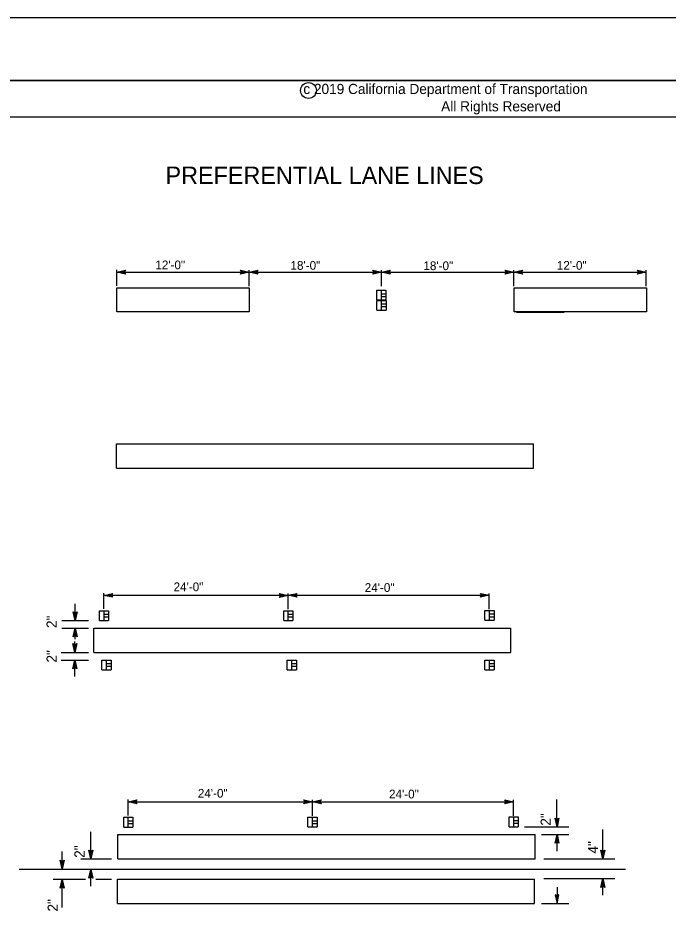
# Model space of a CAD drawing. Extents: x -893 to 867, y -474 to 712.
# Drawn here: x -366 to 81, y 99 to 712 of the extents above; entities that cross this region are included whole.
import ezdxf

# ---------------------------------------------------------------- set-up
doc = ezdxf.new("R2010")
doc.units = 0
for name, color, linetype in [('10 Sheet Format', 7, 'Continuous'), ('56 Stage 3 Anno', 7, 'Continuous'), ('57 Undefined', 7, 'Continuous'), ('60 Nongeo Data', 7, 'Continuous')]:
    doc.layers.add(name, color=color, linetype=linetype)

msp = doc.modelspace()

# ---------------------------------------------------------------- linework, layer by layer
at = {"layer": '10 Sheet Format'}
for p, q in [((-863.45, 668.96), (836.55, 668.96)), ((-813.45, 643.96), (811.55, 643.96))]:
    msp.add_line(p, q, dxfattribs=at)
for points in [[(-893.45, -474.04), (866.55, -474.04), (866.55, 711.96), (-893.45, 711.96)], [(-863.45, -431.04), (836.55, -431.04), (836.55, 668.96), (-863.45, 668.96)]]:
    msp.add_lwpolyline(points, close=True, dxfattribs=at)
msp.add_circle((-166.15, 662.07), 5.42, dxfattribs=at)
at = {"layer": '56 Stage 3 Anno'}
for p, q in [((-297.75, 528.05), (-297.75, 539)), ((-297.75, 537.38), (65.67, 537.38)), ((-297.73, 537.35), (-291.73, 538.68)), ((-291.73, 536.01), (-297.73, 537.35)), ((-297.73, 537.35), (-297.73, 537.35)), ((-291.95, 536.37), (-296.35, 537.35)), ((-296.34, 537.36), (-291.97, 538.33)), ((-294.97, 537.35), (-292.15, 537.98)), ((-292.18, 536.73), (-294.97, 537.35)), ((-293.59, 537.35), (-292.38, 537.62)), ((-292.36, 537.08), (-293.59, 537.35)), ((-291.73, 538.68), (-292.53, 537.35)), ((-292.53, 537.35), (-291.73, 536.01)), ((-291.73, 538.68), (-291.73, 538.68)), ((-291.73, 536.01), (-291.73, 536.01)), ((-212.16, 537.36), (-212.96, 538.7)), ((-212.96, 538.7), (-212.96, 538.7)), ((-212.96, 538.7), (-206.96, 537.36)), ((-206.96, 537.36), (-212.96, 536.03)), ((-212.96, 536.03), (-212.16, 537.36)), ((-212.96, 536.03), (-212.96, 536.03)), ((-212.75, 538.35), (-208.34, 537.36)), ((-208.35, 537.36), (-212.73, 536.39)), ((-209.72, 537.36), (-212.55, 536.74)), ((-212.51, 537.99), (-209.72, 537.36)), ((-212.34, 537.64), (-211.11, 537.37)), ((-211.11, 537.37), (-212.32, 537.1)), ((-206.98, 537.38), (-200.98, 538.7)), ((-200.98, 536.04), (-206.98, 537.38)), ((-206.98, 537.38), (-206.98, 537.38)), ((-206.97, 527.75), (-206.97, 538.69)), ((-206.96, 537.36), (-206.96, 537.36)), ((-201.19, 536.39), (-205.6, 537.37)), ((-205.59, 537.38), (-201.21, 538.35)), ((-204.21, 537.37), (-201.39, 538)), ((-201.43, 536.75), (-204.21, 537.37)), ((-202.83, 537.37), (-201.62, 537.64)), ((-201.6, 537.1), (-202.83, 537.37)), ((-200.98, 538.7), (-201.78, 537.38)), ((-201.78, 537.38), (-200.98, 536.04)), ((-200.98, 538.7), (-200.98, 538.7)), ((-200.98, 536.04), (-200.98, 536.04)), ((-121.28, 537.38), (-122.08, 538.71)), ((-122.08, 538.71), (-122.08, 538.71)), ((-122.08, 538.71), (-116.08, 537.38)), ((-116.08, 537.38), (-122.08, 536.05)), ((-122.08, 536.05), (-121.28, 537.38)), ((-122.08, 536.05), (-122.08, 536.05)), ((-121.86, 538.36), (-117.46, 537.38)), ((-117.47, 537.37), (-121.84, 536.4)), ((-118.84, 537.38), (-121.67, 536.75)), ((-121.63, 538), (-118.84, 537.38)), ((-121.45, 537.65), (-120.22, 537.38)), ((-120.22, 537.38), (-121.43, 537.11)), ((-116.1, 537.38), (-110.1, 538.7)), ((-110.1, 536.04), (-116.1, 537.38)), ((-116.1, 537.38), (-116.1, 537.38)), ((-116.09, 527.75), (-116.09, 538.69)), ((-116.08, 537.38), (-116.08, 537.38)), ((-110.32, 536.39), (-114.72, 537.37)), ((-114.71, 537.38), (-110.34, 538.35)), ((-113.34, 537.37), (-110.51, 538)), ((-110.55, 536.75), (-113.34, 537.37)), ((-111.96, 537.37), (-110.75, 537.64)), ((-110.73, 537.1), (-111.96, 537.37)), ((-110.1, 538.7), (-110.9, 537.38)), ((-110.9, 537.38), (-110.1, 536.04)), ((-110.1, 538.7), (-110.1, 538.7)), ((-110.1, 536.04), (-110.1, 536.04)), ((-30.39, 537.38), (-31.19, 538.71)), ((-31.19, 538.71), (-31.19, 538.71)), ((-31.19, 538.71), (-25.19, 537.38)), ((-25.19, 537.38), (-31.19, 536.05)), ((-31.19, 536.05), (-30.39, 537.38)), ((-31.19, 536.05), (-31.19, 536.05)), ((-30.97, 538.36), (-26.57, 537.38)), ((-26.58, 537.37), (-30.96, 536.4)), ((-27.95, 537.38), (-30.78, 536.75)), ((-30.74, 538), (-27.95, 537.38)), ((-30.56, 537.65), (-29.33, 537.38)), ((-29.33, 537.38), (-30.54, 537.11)), ((-25.21, 537.38), (-19.21, 538.7)), ((-25.21, 527.75), (-25.21, 538.69)), ((-19.21, 536.04), (-25.21, 537.38)), ((-25.21, 537.38), (-25.21, 537.38)), ((-25.19, 537.38), (-25.19, 537.38)), ((-19.43, 536.39), (-23.83, 537.37)), ((-23.82, 537.38), (-19.45, 538.35)), ((-22.45, 537.37), (-19.62, 538)), ((-19.66, 536.75), (-22.45, 537.37)), ((-21.07, 537.37), (-19.86, 537.64)), ((-19.84, 537.1), (-21.07, 537.37)), ((-19.21, 538.7), (-20.01, 537.38)), ((-20.01, 537.38), (-19.21, 536.04)), ((-19.21, 538.7), (-19.21, 538.7)), ((-19.21, 536.04), (-19.21, 536.04)), ((60.48, 537.38), (59.68, 538.71)), ((59.68, 538.71), (59.68, 538.71)), ((59.68, 538.71), (65.68, 537.38)), ((65.68, 537.38), (59.68, 536.05)), ((59.68, 536.05), (60.48, 537.38)), ((59.68, 536.05), (59.68, 536.05)), ((59.89, 538.36), (64.3, 537.38)), ((64.29, 537.37), (59.91, 536.4)), ((62.92, 537.38), (60.09, 536.75)), ((60.13, 538), (62.92, 537.38)), ((60.3, 537.65), (61.53, 537.38)), ((61.53, 537.38), (60.32, 537.11)), ((65.67, 527.75), (65.67, 538.69)), ((65.68, 537.38), (65.68, 537.38)), ((-23.23, 510.02), (9.33, 510.02)), ((-306.65, 306.21), (-306.65, 317.16)), ((-306.63, 315.56), (-300.63, 316.89)), ((-300.63, 314.22), (-306.63, 315.56)), ((-306.63, 315.56), (-306.63, 315.56)), ((-306.34, 315.61), (-42.16, 315.61)), ((-300.85, 314.57), (-305.25, 315.56)), ((-305.24, 315.56), (-300.87, 316.53)), ((-303.87, 315.55), (-301.05, 316.18)), ((-301.08, 314.93), (-303.87, 315.55)), ((-302.49, 315.55), (-301.28, 315.82)), ((-301.26, 315.28), (-302.49, 315.55)), ((-300.63, 316.89), (-301.43, 315.56)), ((-301.43, 315.56), (-300.63, 314.22)), ((-300.63, 316.89), (-300.63, 316.89)), ((-300.63, 314.22), (-300.63, 314.22)), ((-185.34, 315.51), (-186.14, 316.85)), ((-186.14, 316.85), (-186.14, 316.85)), ((-186.14, 316.85), (-180.14, 315.51)), ((-180.14, 315.51), (-186.14, 314.18)), ((-186.14, 314.18), (-185.34, 315.51)), ((-186.14, 314.18), (-186.14, 314.18)), ((-185.92, 316.49), (-181.52, 315.51)), ((-181.53, 315.51), (-185.91, 314.54)), ((-182.9, 315.51), (-185.73, 314.89)), ((-185.69, 316.14), (-182.9, 315.51)), ((-185.51, 315.79), (-184.29, 315.51)), ((-184.29, 315.51), (-185.49, 315.25)), ((-180.14, 315.51), (-180.14, 315.51)), ((-180.11, 315.6), (-174.11, 316.93)), ((-174.11, 314.26), (-180.11, 315.6)), ((-180.11, 315.6), (-180.11, 315.6)), ((-180.1, 305.97), (-180.1, 316.91)), ((-174.33, 314.61), (-178.73, 315.59)), ((-178.72, 315.6), (-174.35, 316.57)), ((-177.35, 315.59), (-174.53, 316.22)), ((-174.56, 314.97), (-177.35, 315.59)), ((-175.97, 315.59), (-174.76, 315.86)), ((-174.74, 315.32), (-175.97, 315.59)), ((-174.11, 316.93), (-174.91, 315.6)), ((-174.91, 315.6), (-174.11, 314.26)), ((-174.11, 316.93), (-174.11, 316.93)), ((-174.11, 314.26), (-174.11, 314.26)), ((-47.22, 315.6), (-48.02, 316.94)), ((-48.02, 316.94), (-48.02, 316.94)), ((-48.02, 316.94), (-42.02, 315.6)), ((-42.02, 315.6), (-48.02, 314.27)), ((-48.02, 314.27), (-47.22, 315.6)), ((-48.02, 314.27), (-48.02, 314.27)), ((-47.8, 316.58), (-43.4, 315.6)), ((-43.41, 315.59), (-47.78, 314.62)), ((-44.78, 315.6), (-47.6, 314.97)), ((-47.57, 316.22), (-44.78, 315.6)), ((-47.39, 315.87), (-46.16, 315.6)), ((-46.16, 315.6), (-47.37, 315.33)), ((-42.03, 305.97), (-42.03, 316.91)), ((-42.02, 315.6), (-42.02, 315.6)), ((-326.38, 298.37), (-326.38, 309.72)), ((-326.36, 298.28), (-327.69, 304.28)), ((-327.69, 304.28), (-327.69, 304.28)), ((-327.69, 304.28), (-326.36, 303.48)), ((-326.37, 299.67), (-327.33, 304.04)), ((-326.36, 301.04), (-326.99, 303.86)), ((-326.36, 302.42), (-326.63, 303.63)), ((-326.36, 303.48), (-325.02, 304.28)), ((-325.02, 304.28), (-326.36, 298.28)), ((-325.38, 304.06), (-326.36, 299.66)), ((-325.74, 303.83), (-326.36, 301.04)), ((-326.08, 303.65), (-326.36, 302.42)), ((-325.02, 304.28), (-325.02, 304.28)), ((-335.43, 298.28), (-317.3, 298.28)), ((-326.36, 298.28), (-326.36, 298.28)), ((-335.43, 293.1), (-317.3, 293.1)), ((-327.7, 287.1), (-326.36, 293.1)), ((-327.35, 287.32), (-326.36, 291.72)), ((-326.99, 287.55), (-326.36, 290.34)), ((-326.64, 287.73), (-326.37, 288.95)), ((-326.37, 288.95), (-326.1, 287.75)), ((-326.36, 293.1), (-326.36, 293.1)), ((-326.36, 293.1), (-325.03, 287.1)), ((-326.36, 285.58), (-326.36, 293.1)), ((-326.36, 291.71), (-325.39, 287.33)), ((-326.36, 290.34), (-325.74, 287.51)), ((-326.64, 276.43), (-327.97, 282.43)), ((-327.97, 282.43), (-327.97, 282.43)), ((-327.97, 282.43), (-326.64, 281.63)), ((-326.36, 287.9), (-327.7, 287.1)), ((-327.7, 287.1), (-327.7, 287.1)), ((-326.64, 277.82), (-327.61, 282.2)), ((-326.64, 276.43), (-326.64, 283.83)), ((-326.64, 281.63), (-325.3, 282.43)), ((-325.3, 282.43), (-326.64, 276.43)), ((-325.65, 282.22), (-326.64, 277.81)), ((-325.03, 287.1), (-326.36, 287.9)), ((-325.3, 282.43), (-325.3, 282.43)), ((-325.03, 287.1), (-325.03, 287.1)), ((-335.98, 276.43), (-317.3, 276.43)), ((-326.63, 279.19), (-327.26, 282.02)), ((-326.63, 280.58), (-326.9, 281.78)), ((-326.64, 276.43), (-326.64, 276.43)), ((-326.01, 281.98), (-326.63, 279.19)), ((-326.36, 281.81), (-326.63, 280.58)), ((-335.98, 271.16), (-317.3, 271.16)), ((-327.98, 265.16), (-326.64, 271.16)), ((-326.64, 259.81), (-326.64, 271.16)), ((-326.64, 271.16), (-326.64, 271.16)), ((-326.64, 271.16), (-325.31, 265.16)), ((-326.64, 265.96), (-327.98, 265.16)), ((-327.98, 265.16), (-327.98, 265.16)), ((-327.62, 265.38), (-326.64, 269.78)), ((-327.26, 265.61), (-326.64, 268.4)), ((-326.91, 265.79), (-326.64, 267.02)), ((-326.64, 268.4), (-326.01, 265.57)), ((-326.64, 267.02), (-326.37, 265.81)), ((-325.31, 265.16), (-326.64, 265.96)), ((-326.63, 269.77), (-325.67, 265.39)), ((-325.31, 265.16), (-325.31, 265.16)), ((-289.98, 164.48), (-289.98, 175.43)), ((-289.96, 173.83), (-283.96, 175.16)), ((-283.96, 172.49), (-289.96, 173.83)), ((-289.96, 173.83), (-289.96, 173.83)), ((-289.67, 173.88), (-25.49, 173.88)), ((-284.18, 172.84), (-288.58, 173.83)), ((-288.57, 173.83), (-284.19, 174.8)), ((-287.2, 173.82), (-284.37, 174.45)), ((-284.41, 173.2), (-287.2, 173.82)), ((-285.82, 173.82), (-284.61, 174.09)), ((-284.59, 173.55), (-285.82, 173.82)), ((-283.96, 175.16), (-284.76, 173.83)), ((-284.76, 173.83), (-283.96, 172.49)), ((-283.96, 175.16), (-283.96, 175.16)), ((-283.96, 172.49), (-283.96, 172.49)), ((-168.67, 173.78), (-169.47, 175.12)), ((-169.47, 175.12), (-169.47, 175.12)), ((-169.47, 175.12), (-163.47, 173.78)), ((-163.47, 173.78), (-169.47, 172.45)), ((-169.47, 172.45), (-168.67, 173.78)), ((-169.47, 172.45), (-169.47, 172.45)), ((-169.25, 174.76), (-164.85, 173.78)), ((-164.86, 173.78), (-169.23, 172.81)), ((-166.23, 173.78), (-169.05, 173.16)), ((-169.02, 174.4), (-166.23, 173.78)), ((-168.84, 174.06), (-167.61, 173.78)), ((-167.61, 173.78), (-168.82, 173.52)), ((-163.47, 173.78), (-163.47, 173.78)), ((-163.44, 173.87), (-157.44, 175.2)), ((-157.44, 172.53), (-163.44, 173.87)), ((-163.44, 173.87), (-163.44, 173.87)), ((-163.43, 164.24), (-163.43, 175.18)), ((-157.66, 172.88), (-162.06, 173.86)), ((-162.05, 173.87), (-157.67, 174.84)), ((-160.68, 173.86), (-157.85, 174.49)), ((-157.89, 173.24), (-160.68, 173.86)), ((-159.3, 173.86), (-158.09, 174.13)), ((-158.07, 173.59), (-159.3, 173.86)), ((-157.44, 175.2), (-158.24, 173.87)), ((-158.24, 173.87), (-157.44, 172.53)), ((-157.44, 175.2), (-157.44, 175.2)), ((-157.44, 172.53), (-157.44, 172.53)), ((-30.54, 173.87), (-31.34, 175.21)), ((-31.34, 175.21), (-31.34, 175.21)), ((-31.34, 175.21), (-25.34, 173.87)), ((-25.34, 173.87), (-31.34, 172.54)), ((-31.34, 172.54), (-30.54, 173.87)), ((-31.34, 172.54), (-31.34, 172.54)), ((-31.13, 174.85), (-26.72, 173.87)), ((-26.73, 173.86), (-31.11, 172.89)), ((-28.1, 173.87), (-30.93, 173.24)), ((-30.89, 174.49), (-28.1, 173.87)), ((-30.72, 174.14), (-29.49, 173.87)), ((-29.49, 173.87), (-30.69, 173.6)), ((-25.35, 164.24), (-25.35, 175.18)), ((-25.34, 173.87), (-25.34, 173.87)), ((4.45, 156.81), (4.45, 175.4)), ((4.47, 156.72), (3.14, 162.72)), ((3.14, 162.72), (3.14, 162.72)), ((3.14, 162.72), (4.47, 161.92)), ((4.47, 158.11), (3.5, 162.48)), ((4.47, 159.48), (3.85, 162.3)), ((4.48, 160.86), (4.21, 162.07)), ((4.47, 161.92), (5.81, 162.72)), ((5.81, 162.72), (4.47, 156.72)), ((5.46, 162.5), (4.47, 158.1)), ((5.1, 162.27), (4.47, 159.48)), ((4.75, 162.09), (4.48, 160.86)), ((5.81, 162.72), (5.81, 162.72)), ((-315.62, 134.75), (-315.62, 153.34)), ((-17.92, 156.75), (12.68, 156.75)), ((4.47, 156.72), (4.47, 156.72)), ((35.9, 134.82), (35.9, 154.92)), ((-6.18, 151.37), (12.68, 151.37)), ((3.13, 145.35), (4.47, 151.35)), ((3.49, 145.57), (4.47, 149.97)), ((3.85, 145.8), (4.47, 148.59)), ((4.19, 145.98), (4.47, 147.21)), ((4.47, 140), (4.47, 151.35)), ((4.47, 151.35), (4.47, 151.35)), ((4.47, 151.35), (5.8, 145.35)), ((4.47, 148.59), (5.1, 145.77)), ((4.47, 147.21), (4.74, 146)), ((4.48, 149.96), (5.44, 145.59)), ((4.47, 146.15), (3.13, 145.35)), ((3.13, 145.35), (3.13, 145.35)), ((5.8, 145.35), (4.47, 146.15)), ((5.8, 145.35), (5.8, 145.35)), ((-335.4, 127.87), (-335.4, 139.65)), ((-315.6, 134.66), (-316.93, 140.66)), ((-316.93, 140.66), (-316.93, 140.66)), ((-316.93, 140.66), (-315.6, 139.86)), ((-315.6, 136.05), (-316.57, 140.43)), ((-315.6, 137.43), (-316.22, 140.25)), ((-315.6, 138.81), (-315.87, 140.02)), ((-315.6, 139.86), (-314.26, 140.66)), ((-314.26, 140.66), (-315.6, 134.66)), ((-314.62, 140.45), (-315.6, 136.04)), ((-314.98, 140.21), (-315.6, 137.43)), ((-315.32, 140.04), (-315.6, 138.81)), ((-314.26, 140.66), (-314.26, 140.66)), ((35.93, 134.73), (34.6, 140.73)), ((34.6, 140.73), (34.6, 140.73)), ((34.6, 140.73), (35.93, 139.93)), ((35.92, 136.12), (34.96, 140.5)), ((35.93, 137.49), (35.3, 140.32)), ((35.93, 138.87), (35.66, 140.08)), ((35.93, 139.93), (37.27, 140.73)), ((37.27, 140.73), (35.93, 134.73)), ((36.91, 140.51), (35.93, 136.11)), ((36.55, 140.28), (35.93, 137.49)), ((36.2, 140.1), (35.93, 138.87)), ((37.27, 140.73), (37.27, 140.73)), ((-335.37, 127.78), (-336.7, 133.78)), ((-336.7, 133.78), (-336.7, 133.78)), ((-336.7, 133.78), (-335.37, 132.98)), ((-335.38, 129.17), (-336.34, 133.55)), ((-335.37, 130.54), (-336, 133.37)), ((-335.37, 131.92), (-335.64, 133.13)), ((-335.37, 132.98), (-334.03, 133.78)), ((-334.03, 133.78), (-335.37, 127.78)), ((-334.39, 133.56), (-335.37, 129.16)), ((-334.75, 133.33), (-335.37, 130.54)), ((-335.1, 133.15), (-335.37, 131.92)), ((-334.03, 133.78), (-334.03, 133.78)), ((-322.43, 134.7), (-301.43, 134.7)), ((-315.6, 134.66), (-315.6, 134.66)), ((-4.51, 134.77), (44.13, 134.77)), ((35.93, 134.73), (35.93, 134.73)), ((-335.37, 127.78), (-335.37, 127.78)), ((-316.94, 121.33), (-315.6, 127.33)), ((-316.58, 121.55), (-315.6, 125.95)), ((-316.23, 121.78), (-315.6, 124.57)), ((-315.88, 121.96), (-315.6, 123.19)), ((-315.6, 115.98), (-315.6, 127.33)), ((-315.6, 127.33), (-315.6, 127.33)), ((-315.6, 127.33), (-314.27, 121.33)), ((-315.6, 125.94), (-314.63, 121.57)), ((-315.6, 124.57), (-314.98, 121.75)), ((-315.6, 123.19), (-315.34, 121.98)), ((-341.46, 120.8), (-319.26, 120.8)), ((-336.71, 114.45), (-335.37, 120.45)), ((-336.36, 114.67), (-335.37, 119.07)), ((-336, 114.9), (-335.38, 117.69)), ((-335.38, 117.69), (-334.75, 114.86)), ((-335.37, 101.31), (-335.37, 120.45)), ((-335.37, 120.45), (-335.37, 120.45)), ((-335.37, 120.45), (-334.04, 114.45)), ((-335.37, 119.06), (-334.4, 114.69)), ((-315.6, 122.13), (-316.94, 121.33)), ((-316.94, 121.33), (-316.94, 121.33)), ((-314.27, 121.33), (-315.6, 122.13)), ((-314.27, 121.33), (-314.27, 121.33)), ((-312.25, 120.8), (-301.43, 120.8)), ((-4.51, 121.15), (44.13, 121.15)), ((34.59, 115.13), (35.93, 121.13)), ((34.94, 115.35), (35.93, 119.75)), ((35.3, 115.58), (35.92, 118.37)), ((35.65, 115.76), (35.92, 116.99)), ((35.92, 118.37), (36.55, 115.54)), ((35.92, 116.99), (36.19, 115.78)), ((35.93, 109.78), (35.93, 121.13)), ((35.93, 121.13), (35.93, 121.13)), ((35.93, 121.13), (37.26, 115.13)), ((35.93, 119.74), (36.9, 115.37)), ((-335.37, 115.25), (-336.71, 114.45)), ((-336.71, 114.45), (-336.71, 114.45)), ((-335.65, 115.08), (-335.38, 116.31)), ((-335.38, 116.31), (-335.11, 115.1)), ((-334.04, 114.45), (-335.37, 115.25)), ((-334.04, 114.45), (-334.04, 114.45)), ((4.47, 115.32), (4.47, 103.97)), ((35.93, 115.93), (34.59, 115.13)), ((34.59, 115.13), (34.59, 115.13)), ((37.26, 115.13), (35.93, 115.93)), ((37.26, 115.13), (37.26, 115.13)), ((4.47, 109.17), (3.13, 109.97)), ((3.13, 109.97), (3.13, 109.97)), ((3.13, 109.97), (4.47, 103.97)), ((3.49, 109.75), (4.47, 105.35)), ((3.85, 109.52), (4.47, 106.73)), ((4.19, 109.34), (4.47, 108.11)), ((4.47, 103.97), (5.8, 109.97)), ((5.8, 109.97), (4.47, 109.17)), ((4.47, 106.73), (5.1, 109.55)), ((4.47, 108.11), (4.74, 109.32)), ((4.48, 105.36), (5.44, 109.73)), ((5.8, 109.97), (5.8, 109.97)), ((-6.18, 103.95), (12.68, 103.95)), ((4.47, 103.97), (4.47, 103.97))]:
    msp.add_line(p, q, dxfattribs=at)
at = {"layer": '60 Nongeo Data'}
for p, q in [((-119.22, 525.04), (-112.97, 525.05)), ((-119.21, 518.34), (-119.22, 525.04)), ((-116.09, 518.38), (-116.09, 525.04)), ((-116.09, 522.62), (-112.97, 522.63)), ((-112.97, 525.05), (-112.96, 518.35)), ((-206.95, 518.41), (-206.95, 518.41)), ((-119.21, 518.34), (-112.96, 518.35)), ((-119.17, 518.01), (-112.92, 518.02)), ((-119.16, 511.31), (-119.17, 518.01)), ((-116.09, 520.77), (-112.96, 520.77)), ((-116.04, 511.35), (-116.05, 518.02)), ((-116.04, 515.6), (-112.92, 515.6)), ((-112.92, 518.02), (-112.91, 511.32)), ((-119.16, 511.31), (-112.91, 511.32)), ((-116.04, 513.74), (-112.92, 513.74)), ((-298.04, 419.58), (-11.63, 419.58)), ((-298.04, 402.91), (-298.04, 419.58)), ((-11.63, 402.91), (-11.63, 419.58)), ((-298.04, 402.91), (-11.63, 402.91)), ((-309.69, 298.28), (-309.7, 304.98)), ((-309.7, 304.98), (-303.45, 304.98)), ((-306.56, 298.31), (-306.57, 304.98)), ((-306.57, 302.56), (-303.44, 302.56)), ((-306.57, 300.7), (-303.44, 300.7)), ((-303.45, 304.98), (-303.44, 298.28)), ((-183.21, 305.02), (-176.96, 305.03)), ((-183.2, 298.32), (-183.21, 305.02)), ((-180.08, 298.36), (-180.09, 305.03)), ((-180.08, 302.61), (-176.96, 302.61)), ((-180.08, 300.75), (-176.96, 300.75)), ((-176.96, 305.03), (-176.95, 298.33)), ((-45.03, 298.48), (-45.04, 305.18)), ((-45.04, 305.18), (-38.79, 305.18)), ((-41.91, 298.51), (-41.92, 305.18)), ((-41.91, 302.76), (-38.79, 302.76)), ((-41.91, 300.9), (-38.79, 300.91)), ((-38.79, 305.18), (-38.78, 298.49)), ((-309.69, 298.28), (-303.44, 298.28)), ((-183.2, 298.32), (-176.95, 298.33)), ((-45.03, 298.48), (-38.78, 298.49)), ((-313.67, 293.1), (-27.27, 293.1)), ((-313.67, 276.43), (-313.67, 293.1)), ((-27.27, 276.43), (-27.27, 293.1)), ((-313.67, 276.43), (-27.27, 276.43)), ((-308, 271.16), (-301.75, 271.17)), ((-307.99, 264.46), (-308, 271.16)), ((-304.87, 264.5), (-304.88, 271.16)), ((-301.75, 271.17), (-301.74, 264.47)), ((-180.71, 271.16), (-174.46, 271.17)), ((-180.7, 264.46), (-180.71, 271.16)), ((-177.58, 264.5), (-177.59, 271.16)), ((-174.46, 271.17), (-174.45, 264.47)), ((-45.03, 271.16), (-38.78, 271.17)), ((-45.02, 264.46), (-45.03, 271.16)), ((-41.9, 264.5), (-41.91, 271.16)), ((-38.78, 271.17), (-38.78, 264.47)), ((-307.99, 264.46), (-301.74, 264.47)), ((-304.87, 268.74), (-301.75, 268.75)), ((-304.87, 266.88), (-301.75, 266.89)), ((-180.7, 264.46), (-174.45, 264.47)), ((-177.58, 268.74), (-174.46, 268.75)), ((-177.58, 266.88), (-174.46, 266.89)), ((-45.02, 264.46), (-38.78, 264.47)), ((-41.91, 268.74), (-38.78, 268.75)), ((-41.9, 266.88), (-38.78, 266.89)), ((-293.01, 156.55), (-293.02, 163.25)), ((-293.02, 163.25), (-286.77, 163.25)), ((-289.89, 156.58), (-289.9, 163.25)), ((-289.9, 160.83), (-286.77, 160.83)), ((-286.77, 163.25), (-286.77, 156.55)), ((-166.54, 163.29), (-160.29, 163.3)), ((-166.53, 156.59), (-166.54, 163.29)), ((-163.4, 156.63), (-163.41, 163.3)), ((-163.41, 160.88), (-160.28, 160.88)), ((-160.29, 163.3), (-160.28, 156.6)), ((-28.36, 156.75), (-28.37, 163.45)), ((-28.37, 163.45), (-22.12, 163.45)), ((-25.23, 156.78), (-25.24, 163.45)), ((-25.24, 161.03), (-22.12, 161.03)), ((-22.12, 163.45), (-22.11, 156.75)), ((-293.01, 156.55), (-286.77, 156.55)), ((-289.89, 158.97), (-286.77, 158.97)), ((-166.53, 156.59), (-160.28, 156.6)), ((-163.41, 159.02), (-160.28, 159.02)), ((-28.36, 156.75), (-22.11, 156.75)), ((-25.24, 159.17), (-22.11, 159.17)), ((-297, 151.37), (-10.6, 151.37)), ((-297, 134.7), (-297, 151.37)), ((-10.6, 134.7), (-10.6, 151.37)), ((-297, 134.7), (-10.6, 134.7)), ((-364.87, 127.66), (51.48, 127.66)), ((-297.28, 120.8), (-10.88, 120.8)), ((-297.28, 104.13), (-297.28, 120.8)), ((-10.88, 104.13), (-10.91, 120.84)), ((-297.28, 104.13), (-10.88, 104.13))]:
    msp.add_line(p, q, dxfattribs=at)
for points in [[(-297.83, 526.66), (-206.95, 526.66), (-206.95, 510.15), (-297.83, 510.15)], [(-25.04, 526.66), (65.84, 526.66), (65.84, 510.15), (-25.04, 510.15)]]:
    msp.add_lwpolyline(points, close=True, dxfattribs=at)

# ---------------------------------------------------------------- texts
at = {"layer": '10 Sheet Format'}
for s, p in [('c 2019 California Department of Transportation', (-169.7, 659.67)), ('All Rights Reserved', (-75.07, 647.77))]:
    msp.add_text(s, height=7, dxfattribs=at).set_placement(p)
at = {"layer": '57 Undefined'}
for s, height, p in [('PREFERENTIAL LANE LINES', 12, (-264.33, 597.88)), ('12\'-0" ', 6, (-271.33, 539.37)), ('18\'-0" ', 6, (-178.53, 539.04)), ('18\'-0" ', 6, (-87.26, 538.81)), ('12\'-0" ', 6, (4.35, 539.07)), ('24\'-0" ', 6, (-258.8, 318.41)), ('24\'-0" ', 6, (-127.55, 317.9)), ('24\'-0" ', 6, (-242.13, 176.68)), ('24\'-0" ', 6, (-110.87, 176.17))]:
    msp.add_text(s, height=height, dxfattribs=at).set_placement(p)
for s, p in [('2"', (-339.04, 293.13)), ('2"', (-339.04, 269.41)), (' 2"', (0.19, 154.85)), (' 2"', (-319.88, 132.79)), (' 4"', (32.68, 135.71)), (' 2"', (-338.31, 95.92))]:
    msp.add_text(s, height=7, rotation=90, dxfattribs=at).set_placement(p)

doc.saveas('drawing.dxf')
